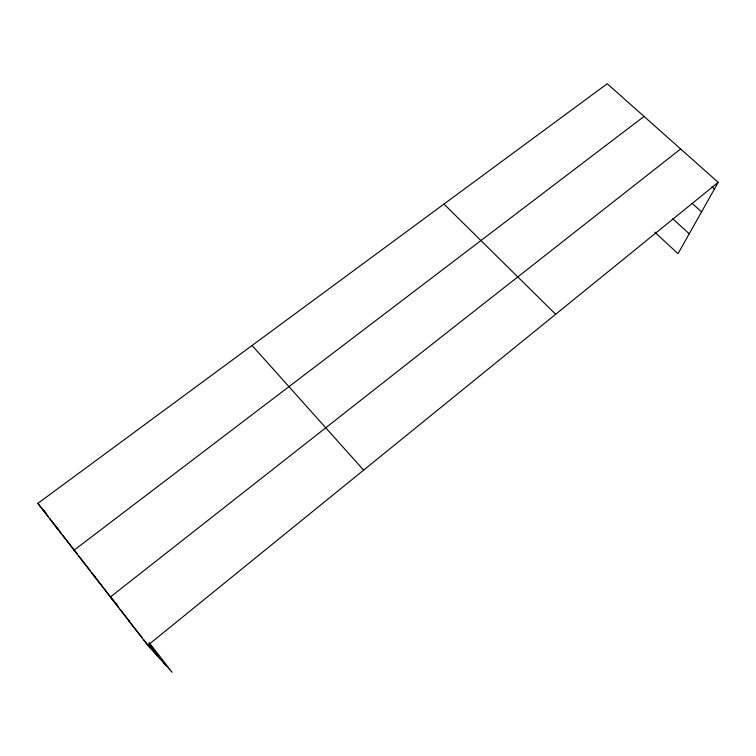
<?xml version="1.0" encoding="UTF-8"?>
<svg xmlns="http://www.w3.org/2000/svg" width="756" height="756" viewBox="0 0 756 756"><rect width="100%" height="100%" fill="white"/><g stroke="black" fill="none" stroke-linecap="round" stroke-linejoin="round"><path stroke-width="1.13" d="M149.074 642.553L172.141 672.264L147.789 645.331L37.8 503.43L607.238 83.736L718.2 182.347L678.019 253.685L654.743 232.158M147.789 645.331L718.2 182.347M680.646 148.97L110.348 597.032L116.991 604.573M644.027 116.433L74.06 550.198L77.216 553.855L62.748 535.201M711.868 186.798L714.411 189.076M692.156 203.373L701.568 211.878M672.793 218.767L689.226 233.793M443.961 204.073L555.66 314.279M252.107 345.473L363.636 470.137M128.926 620.997L142.251 637.752M92.062 573.435L95.029 576.837M55.783 526.63L59.138 530.532L49.877 518.597M37.8 503.43L46.532 513.674M148.932 643.573L165.469 664.893M148.686 644.613L158.013 656.643M41.334 507.569L48.45 516.754M59.856 531.468L61.302 533.339M78.633 555.698L90.04 570.402M91.467 572.245L102.986 587.11M104.432 588.971L118.768 607.465M120.185 609.289L129.37 621.13M143.678 639.604L150.142 647.93"/></g></svg>
